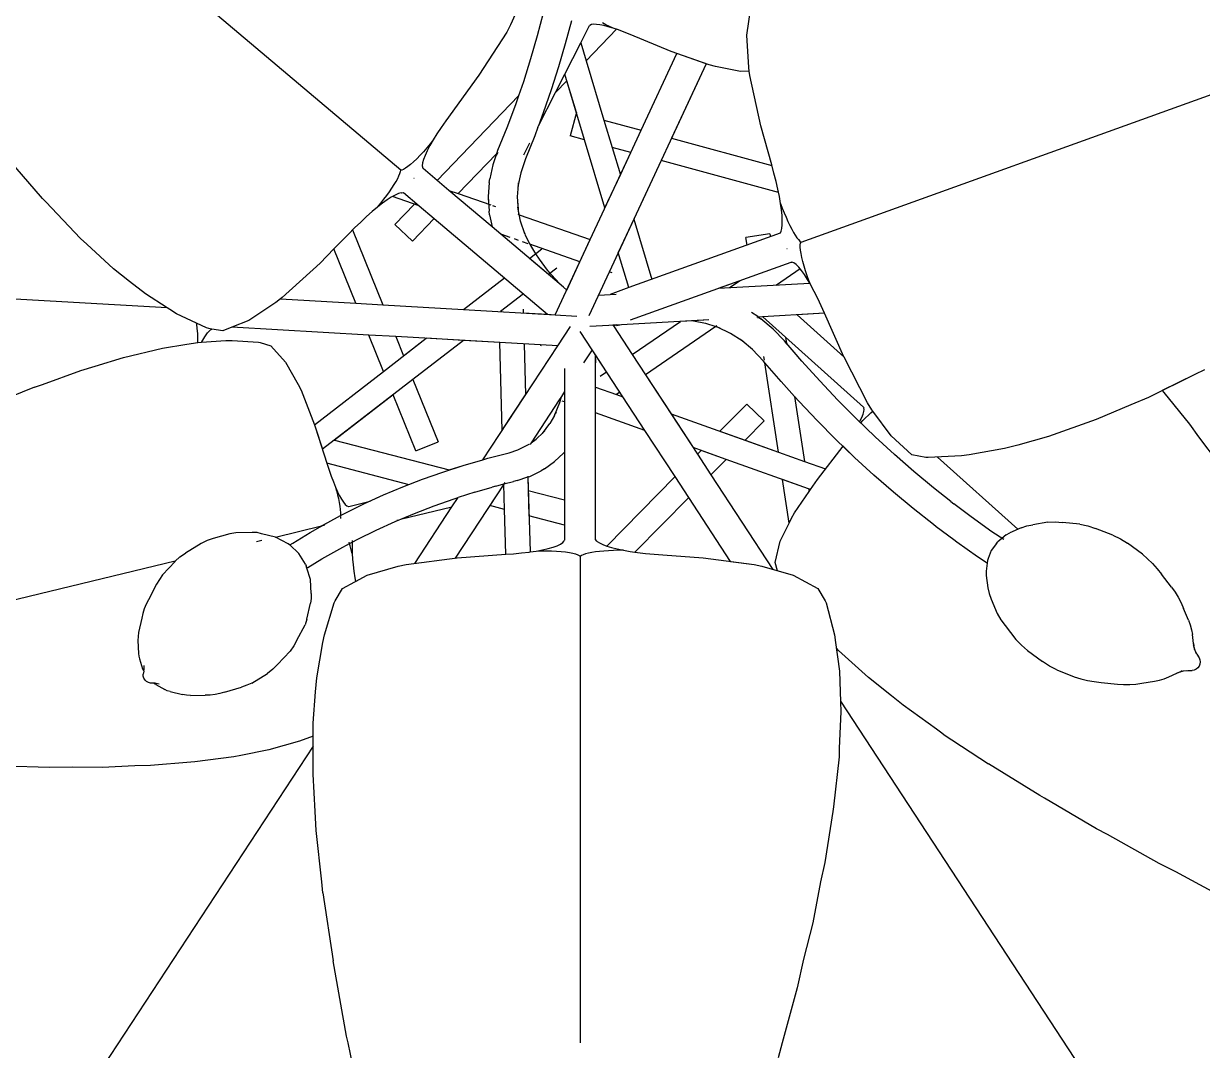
# Model space of a CAD drawing. Header units: metres. Extents: x 244.4 to 340.3, y -4.1 to 64.3.
# Drawn here: x 250.6926 to 250.9632, y 45.6821 to 45.9179 of the extents above; entities that cross this region are included whole.
import ezdxf

# ---------------------------------------------------------------- set-up
doc = ezdxf.new("R2010")
doc.units = ezdxf.units.M
doc.layers.add('Edges', color=7, linetype='Continuous')

msp = doc.modelspace()

# ---------------------------------------------------------------- linework, layer by layer
at = {"layer": 'Edges'}
for p, q in [((250.77916, 45.88426), (250.69385, 45.95635)), ((250.80739, 45.92439), (250.80434, 45.91759)), ((250.81189, 45.9203), (250.81051, 45.91503)), ((250.85856, 45.91519), (250.85949, 45.92152)), ((250.80434, 45.91759), (250.80348, 45.91594)), ((250.81832, 45.91849), (250.81693, 45.9132)), ((250.82049, 45.91348), (250.82248, 45.9174)), ((250.82248, 45.9174), (250.82256, 45.91747)), ((250.82293, 45.91765), (250.82256, 45.91747)), ((250.82343, 45.91771), (250.82293, 45.91765)), ((250.82408, 45.91769), (250.82343, 45.91771)), ((250.82486, 45.91759), (250.82408, 45.91769)), ((250.82576, 45.91741), (250.82486, 45.91759)), ((250.82626, 45.91761), (250.82545, 45.91804)), ((250.82678, 45.91715), (250.82576, 45.91741)), ((250.82709, 45.9172), (250.82626, 45.91761)), ((250.82791, 45.91682), (250.82678, 45.91715)), ((250.82791, 45.91682), (250.82709, 45.9172)), ((250.80348, 45.91594), (250.79712, 45.90602)), ((250.81051, 45.91503), (250.80898, 45.90976)), ((250.82865, 45.91657), (250.82172, 45.90936)), ((250.82913, 45.91641), (250.82791, 45.91682)), ((250.83044, 45.91593), (250.82913, 45.91641)), ((250.83182, 45.91539), (250.83044, 45.91593)), ((250.84121, 45.91145), (250.83182, 45.91539)), ((250.85905, 45.90776), (250.85856, 45.91519)), ((250.81693, 45.9132), (250.8154, 45.90792)), ((250.81681, 45.90626), (250.82049, 45.91348)), ((250.82049, 45.91348), (250.82172, 45.90936)), ((250.80898, 45.90976), (250.80731, 45.9045)), ((250.82172, 45.90936), (250.82581, 45.89574)), ((250.83436, 45.89342), (250.84253, 45.91098)), ((250.84997, 45.90837), (250.84121, 45.91145)), ((250.84927, 45.90861), (250.84253, 45.91098)), ((250.8154, 45.90792), (250.81372, 45.90264)), ((250.81466, 45.90203), (250.81681, 45.90626)), ((250.81727, 45.90474), (250.81681, 45.90626)), ((250.82134, 45.89118), (250.81681, 45.90626)), ((250.84927, 45.90861), (250.83892, 45.88641)), ((250.84927, 45.90861), (250.84131, 45.89154)), ((250.85138, 45.90801), (250.84997, 45.90837)), ((250.85715, 45.90691), (250.85138, 45.90801)), ((250.85915, 45.90695), (250.85715, 45.90691)), ((250.85915, 45.90695), (250.85905, 45.90776)), ((250.85928, 45.90592), (250.85915, 45.90695)), ((250.79712, 45.90602), (250.7895, 45.89556)), ((250.80731, 45.9045), (250.80619, 45.90128)), ((250.81727, 45.90474), (250.81466, 45.90203)), ((250.81947, 45.89743), (250.81727, 45.90474)), ((250.86179, 45.89439), (250.85928, 45.90592)), ((250.87104, 45.86771), (250.97613, 45.90554)), ((250.78752, 45.88186), (250.80619, 45.90128)), ((250.80619, 45.90128), (250.80548, 45.89924)), ((250.81078, 45.89439), (250.81466, 45.90203)), ((250.81372, 45.90264), (250.81189, 45.89737)), ((250.80548, 45.89924), (250.80351, 45.89398)), ((250.7895, 45.89556), (250.78843, 45.89402)), ((250.81189, 45.89737), (250.81078, 45.89439)), ((250.81947, 45.89743), (250.81802, 45.89209)), ((250.82581, 45.89574), (250.83436, 45.89342)), ((250.82581, 45.89574), (250.82769, 45.88946)), ((250.78843, 45.89402), (250.78746, 45.89254)), ((250.80351, 45.89398), (250.80139, 45.88872)), ((250.81062, 45.89409), (250.80992, 45.8921)), ((250.81062, 45.89409), (250.81078, 45.89439)), ((250.83197, 45.8883), (250.83436, 45.89342)), ((250.8643, 45.88547), (250.86179, 45.89439)), ((250.78588, 45.89024), (250.78513, 45.88934)), ((250.78586, 45.88985), (250.78524, 45.88866)), ((250.7866, 45.89115), (250.78586, 45.88985)), ((250.7866, 45.89115), (250.78588, 45.89024)), ((250.78746, 45.89254), (250.7866, 45.89115)), ((250.80739, 45.88773), (250.80878, 45.89047)), ((250.80992, 45.8921), (250.8078, 45.88684)), ((250.82134, 45.89118), (250.81802, 45.89209)), ((250.82604, 45.87556), (250.82134, 45.89118)), ((250.84131, 45.89154), (250.86435, 45.88529)), ((250.78359, 45.88763), (250.78283, 45.88686)), ((250.78436, 45.88846), (250.78359, 45.88763)), ((250.78513, 45.88934), (250.78436, 45.88846)), ((250.78475, 45.8876), (250.78439, 45.88667)), ((250.78524, 45.88866), (250.78475, 45.8876)), ((250.80113, 45.88797), (250.79235, 45.87884)), ((250.80113, 45.88797), (250.80027, 45.88547)), ((250.80141, 45.88825), (250.80108, 45.88761)), ((250.80139, 45.88872), (250.80113, 45.88797)), ((250.80141, 45.88825), (250.80113, 45.88797)), ((250.80145, 45.8883), (250.80141, 45.88825)), ((250.82265, 45.86829), (250.83197, 45.8883)), ((250.83197, 45.8883), (250.82769, 45.88946)), ((250.82769, 45.88946), (250.82958, 45.88317)), ((250.82958, 45.88317), (250.83197, 45.8883)), ((250.69697, 45.87775), (250.68922, 45.88669)), ((250.78026, 45.88466), (250.77979, 45.8844)), ((250.7808, 45.88505), (250.78026, 45.88466)), ((250.78142, 45.88555), (250.7808, 45.88505)), ((250.78211, 45.88616), (250.78142, 45.88555)), ((250.78283, 45.88686), (250.78211, 45.88616)), ((250.78418, 45.88588), (250.78411, 45.88524)), ((250.78411, 45.88524), (250.78422, 45.88472)), ((250.78439, 45.88667), (250.78418, 45.88588)), ((250.78429, 45.8846), (250.78422, 45.88472)), ((250.78752, 45.88186), (250.78429, 45.8846)), ((250.80027, 45.88547), (250.79958, 45.8822)), ((250.8078, 45.88684), (250.80669, 45.88364)), ((250.83892, 45.88641), (250.82232, 45.85081)), ((250.83892, 45.88641), (250.83264, 45.87295)), ((250.86587, 45.87909), (250.83892, 45.88641)), ((250.86483, 45.88352), (250.8643, 45.88547)), ((250.77809, 45.88164), (250.77846, 45.88232)), ((250.77846, 45.88232), (250.77876, 45.88292)), ((250.77876, 45.88292), (250.77898, 45.88345)), ((250.77898, 45.88345), (250.77911, 45.8839)), ((250.77911, 45.8839), (250.77916, 45.88426)), ((250.77943, 45.88426), (250.77916, 45.88426)), ((250.77979, 45.8844), (250.77943, 45.88426)), ((250.78218, 45.88238), (250.78221, 45.88238)), ((250.79021, 45.87959), (250.78752, 45.88186)), ((250.79947, 45.88136), (250.79958, 45.8822)), ((250.80669, 45.88364), (250.80602, 45.88045)), ((250.80669, 45.88364), (250.8061, 45.88083)), ((250.82604, 45.87556), (250.82958, 45.88317)), ((250.8653, 45.88164), (250.86483, 45.88352)), ((250.77594, 45.87842), (250.77656, 45.87928)), ((250.77656, 45.87928), (250.77713, 45.88011)), ((250.77713, 45.88011), (250.77764, 45.8809)), ((250.77764, 45.8809), (250.77809, 45.88164)), ((250.77927, 45.87904), (250.77863, 45.87885)), ((250.77927, 45.87904), (250.77936, 45.87905)), ((250.77936, 45.87905), (250.7798, 45.87907)), ((250.7798, 45.87907), (250.78338, 45.87605)), ((250.79021, 45.87959), (250.79235, 45.87884)), ((250.80013, 45.87119), (250.79021, 45.87959)), ((250.79947, 45.88136), (250.79923, 45.87809)), ((250.8061, 45.88083), (250.80591, 45.87808)), ((250.80614, 45.88129), (250.8061, 45.88083)), ((250.86571, 45.87985), (250.8653, 45.88164)), ((250.86606, 45.87816), (250.86571, 45.87985)), ((250.86587, 45.87909), (250.86571, 45.87985)), ((250.69767, 45.87692), (250.69697, 45.87775)), ((250.70565, 45.86857), (250.69767, 45.87692)), ((250.77497, 45.87664), (250.77383, 45.87574)), ((250.77383, 45.87574), (250.77456, 45.87663)), ((250.77456, 45.87663), (250.77527, 45.87753)), ((250.77603, 45.8774), (250.77497, 45.87664)), ((250.77527, 45.87753), (250.77594, 45.87842)), ((250.777, 45.87803), (250.77603, 45.8774)), ((250.77727, 45.87818), (250.777, 45.87803)), ((250.77787, 45.87852), (250.77727, 45.87818)), ((250.78338, 45.87605), (250.77727, 45.87818)), ((250.77781, 45.87177), (250.7823, 45.87643)), ((250.77863, 45.87885), (250.77787, 45.87852)), ((250.78338, 45.87605), (250.7823, 45.87643)), ((250.79235, 45.87884), (250.79986, 45.87623)), ((250.79923, 45.87809), (250.79934, 45.87641)), ((250.79923, 45.87809), (250.79945, 45.87481)), ((250.80591, 45.87808), (250.80609, 45.8753)), ((250.80591, 45.87808), (250.80612, 45.87488)), ((250.86633, 45.87659), (250.86606, 45.87816)), ((250.86654, 45.87515), (250.86633, 45.87659)), ((250.86633, 45.87659), (250.86674, 45.8755)), ((250.77261, 45.87472), (250.77132, 45.87357)), ((250.77383, 45.87574), (250.77261, 45.87472)), ((250.78338, 45.87605), (250.78685, 45.87312)), ((250.79956, 45.87397), (250.79945, 45.87481)), ((250.79956, 45.87397), (250.80013, 45.87119)), ((250.80023, 45.8761), (250.80094, 45.87585)), ((250.80665, 45.87253), (250.806, 45.87572)), ((250.806, 45.87409), (250.80636, 45.87397)), ((250.80636, 45.87397), (250.80609, 45.8753)), ((250.80636, 45.87397), (250.82265, 45.86829)), ((250.86667, 45.87384), (250.86654, 45.87515)), ((250.86673, 45.87269), (250.86667, 45.87384)), ((250.86674, 45.8755), (250.86716, 45.87444)), ((250.86716, 45.87444), (250.8676, 45.87342)), ((250.76858, 45.87097), (250.76715, 45.86953)), ((250.76997, 45.87232), (250.76858, 45.87097)), ((250.77132, 45.87357), (250.76997, 45.87232)), ((250.77781, 45.87177), (250.78183, 45.86791)), ((250.78685, 45.87312), (250.78183, 45.86791)), ((250.78685, 45.87312), (250.81287, 45.85113)), ((250.8165, 45.85733), (250.80013, 45.87119)), ((250.80764, 45.86963), (250.80665, 45.87253)), ((250.83264, 45.87295), (250.8291, 45.86535)), ((250.83264, 45.87295), (250.83679, 45.85914)), ((250.86663, 45.87087), (250.86672, 45.8717)), ((250.86672, 45.8717), (250.86673, 45.87269)), ((250.8676, 45.87342), (250.86803, 45.87245)), ((250.86803, 45.87245), (250.86847, 45.87154)), ((250.86847, 45.87154), (250.86889, 45.8707)), ((250.70714, 45.86721), (250.70565, 45.86857)), ((250.76715, 45.86953), (250.76384, 45.86614)), ((250.76811, 45.8705), (250.77506, 45.85331)), ((250.80424, 45.8688), (250.80238, 45.86944)), ((250.80622, 45.86811), (250.80524, 45.86845)), ((250.80741, 45.87011), (250.80764, 45.86963)), ((250.80764, 45.86963), (250.80774, 45.86934)), ((250.80774, 45.86934), (250.80876, 45.86722)), ((250.81461, 45.85103), (250.82265, 45.86829)), ((250.82028, 45.86321), (250.82265, 45.86829)), ((250.86623, 45.86975), (250.83153, 45.85725)), ((250.8639, 45.86961), (250.8584, 45.86877)), ((250.85866, 45.86702), (250.8584, 45.86877)), ((250.8639, 45.86961), (250.864, 45.86894)), ((250.86643, 45.87015), (250.86623, 45.86975)), ((250.86647, 45.87022), (250.86643, 45.87015)), ((250.86647, 45.87022), (250.86663, 45.87087)), ((250.86889, 45.8707), (250.86931, 45.86995)), ((250.86931, 45.86995), (250.86971, 45.86929)), ((250.86971, 45.86929), (250.87009, 45.86872)), ((250.87009, 45.86872), (250.87044, 45.86827)), ((250.87044, 45.86827), (250.87076, 45.86793)), ((250.71325, 45.86158), (250.70714, 45.86721)), ((250.76384, 45.86614), (250.76068, 45.8629)), ((250.76889, 45.85366), (250.76384, 45.86614)), ((250.80841, 45.86734), (250.80709, 45.8678)), ((250.80871, 45.86393), (250.81155, 45.86613)), ((250.80881, 45.86721), (250.80876, 45.86722)), ((250.82028, 45.86321), (250.80881, 45.86721)), ((250.80881, 45.86721), (250.80894, 45.86693)), ((250.80894, 45.86693), (250.81013, 45.86502)), ((250.8678, 45.86626), (250.86783, 45.86627)), ((250.87076, 45.86793), (250.87104, 45.86771)), ((250.87085, 45.86709), (250.87092, 45.86748)), ((250.87085, 45.86656), (250.87085, 45.86709)), ((250.87091, 45.86589), (250.87085, 45.86656)), ((250.87103, 45.8651), (250.87091, 45.86589)), ((250.87092, 45.86748), (250.87104, 45.86771)), ((250.76068, 45.8629), (250.75195, 45.85497)), ((250.81306, 45.86024), (250.80871, 45.86393)), ((250.81013, 45.86502), (250.8109, 45.86377)), ((250.8109, 45.86377), (250.81278, 45.86128)), ((250.81725, 45.8567), (250.82028, 45.86321)), ((250.83153, 45.85725), (250.8291, 45.86535)), ((250.83191, 45.84986), (250.86877, 45.86309)), ((250.86877, 45.86309), (250.86892, 45.8631)), ((250.86942, 45.86293), (250.86892, 45.8631)), ((250.86994, 45.86255), (250.86942, 45.86293)), ((250.87122, 45.86421), (250.87103, 45.8651)), ((250.87146, 45.86323), (250.87122, 45.86421)), ((250.87175, 45.86219), (250.87146, 45.86323)), ((250.72559, 45.85261), (250.58692, 45.8606)), ((250.7169, 45.8587), (250.71325, 45.86158)), ((250.81278, 45.86128), (250.81296, 45.86109)), ((250.81296, 45.86109), (250.8133, 45.86064)), ((250.81296, 45.86109), (250.81561, 45.85817)), ((250.81496, 45.86172), (250.81306, 45.86024)), ((250.82766, 45.86065), (250.82701, 45.86087)), ((250.87084, 45.86157), (250.86542, 45.85785)), ((250.87051, 45.86197), (250.86994, 45.86255)), ((250.87084, 45.86157), (250.87051, 45.86197)), ((250.87114, 45.8612), (250.87084, 45.86157)), ((250.87182, 45.86025), (250.87114, 45.8612)), ((250.87209, 45.8611), (250.87175, 45.86219)), ((250.87254, 45.85912), (250.87182, 45.86025)), ((250.87246, 45.86), (250.87209, 45.8611)), ((250.7206, 45.85582), (250.7169, 45.8587)), ((250.79359, 45.85224), (250.80297, 45.85949)), ((250.81561, 45.85817), (250.8165, 45.85733)), ((250.85208, 45.8571), (250.85703, 45.85888)), ((250.85208, 45.8571), (250.87302, 45.85828)), ((250.85465, 45.85725), (250.85703, 45.85888)), ((250.86542, 45.85785), (250.86568, 45.85787)), ((250.86566, 45.85802), (250.86568, 45.85787)), ((250.87286, 45.8589), (250.87246, 45.86)), ((250.87302, 45.85828), (250.87254, 45.85912)), ((250.87329, 45.85782), (250.87286, 45.8589)), ((250.87329, 45.85782), (250.87302, 45.85828)), ((250.87407, 45.85638), (250.87329, 45.85782)), ((250.72559, 45.85261), (250.7206, 45.85582)), ((250.75195, 45.85497), (250.75155, 45.85466)), ((250.80733, 45.85581), (250.80207, 45.85175)), ((250.81725, 45.8567), (250.8165, 45.85733)), ((250.82453, 45.85555), (250.82857, 45.85578)), ((250.83153, 45.85725), (250.82722, 45.8557)), ((250.87486, 45.8548), (250.87407, 45.85638)), ((250.87566, 45.85311), (250.87486, 45.8548)), ((250.7262, 45.85222), (250.72559, 45.85261)), ((250.72773, 45.85128), (250.7262, 45.85222)), ((250.75048, 45.85385), (250.74428, 45.84971)), ((250.75155, 45.85466), (250.75048, 45.85385)), ((250.75155, 45.85466), (250.76889, 45.85366)), ((250.76889, 45.85366), (250.77506, 45.85331)), ((250.77506, 45.85331), (250.79359, 45.85224)), ((250.79359, 45.85224), (250.81461, 45.85103)), ((250.80726, 45.85235), (250.80729, 45.85145)), ((250.87644, 45.85136), (250.87566, 45.85311)), ((250.73229, 45.8491), (250.72773, 45.85128)), ((250.74428, 45.84971), (250.74043, 45.84818)), ((250.80729, 45.85145), (250.81287, 45.85113)), ((250.81287, 45.85113), (250.81461, 45.85103)), ((250.81461, 45.85103), (250.81956, 45.85074)), ((250.84987, 45.84987), (250.8298, 45.84875)), ((250.83226, 45.84191), (250.84336, 45.84951)), ((250.84632, 45.84967), (250.84336, 45.84951)), ((250.84987, 45.84987), (250.84632, 45.84967)), ((250.84632, 45.84967), (250.84909, 45.84909)), ((250.86115, 45.8506), (250.85966, 45.85157)), ((250.87644, 45.85136), (250.86087, 45.85049)), ((250.86115, 45.8506), (250.86128, 45.85051)), ((250.8612, 45.85021), (250.86116, 45.8505)), ((250.86128, 45.85051), (250.86183, 45.8501)), ((250.86464, 45.84775), (250.86183, 45.8501)), ((250.86229, 45.85057), (250.8675, 45.84588)), ((250.87644, 45.85136), (250.87015, 45.85101)), ((250.88086, 45.8414), (250.87015, 45.85101)), ((250.88086, 45.8414), (250.87644, 45.85136)), ((250.73234, 45.84886), (250.73229, 45.8491)), ((250.73456, 45.84802), (250.73229, 45.8491)), ((250.73247, 45.84785), (250.73234, 45.84886)), ((250.73256, 45.84676), (250.73247, 45.84785)), ((250.73258, 45.84563), (250.73256, 45.84676)), ((250.73417, 45.84595), (250.73484, 45.84685)), ((250.7351, 45.84788), (250.73456, 45.84802)), ((250.73484, 45.84685), (250.73552, 45.84755)), ((250.73581, 45.84776), (250.7351, 45.84788)), ((250.73552, 45.84755), (250.73581, 45.84776)), ((250.73834, 45.84734), (250.73581, 45.84776)), ((250.74043, 45.84818), (250.73834, 45.84734)), ((250.77184, 45.84638), (250.74043, 45.84818)), ((250.81519, 45.8439), (250.81812, 45.84835)), ((250.82308, 45.843), (250.82032, 45.8472)), ((250.8298, 45.84875), (250.82253, 45.84834)), ((250.82863, 45.84869), (250.82785, 45.84864)), ((250.82785, 45.84864), (250.82797, 45.84845)), ((250.82797, 45.84845), (250.82863, 45.84869)), ((250.82797, 45.84845), (250.83226, 45.84191)), ((250.8298, 45.84875), (250.82865, 45.84845)), ((250.85146, 45.8483), (250.83531, 45.83724)), ((250.84909, 45.84909), (250.85146, 45.8483)), ((250.85168, 45.84845), (250.85146, 45.8483)), ((250.85146, 45.8483), (250.85169, 45.84826)), ((250.85487, 45.84673), (250.85169, 45.84826)), ((250.85487, 45.84673), (250.85199, 45.84812)), ((250.85248, 45.84795), (250.85199, 45.84812)), ((250.85753, 45.84502), (250.85487, 45.84673)), ((250.86722, 45.84503), (250.86464, 45.84775)), ((250.72446, 45.84334), (250.73009, 45.84426)), ((250.73009, 45.84426), (250.73256, 45.84464)), ((250.73256, 45.84464), (250.73258, 45.84563)), ((250.73256, 45.84464), (250.7326, 45.84465)), ((250.7326, 45.84465), (250.73346, 45.8447)), ((250.73346, 45.8447), (250.73903, 45.84509)), ((250.73346, 45.8447), (250.73353, 45.84485)), ((250.73353, 45.84485), (250.73417, 45.84595)), ((250.73903, 45.84509), (250.74047, 45.8451)), ((250.74047, 45.8451), (250.74648, 45.84477)), ((250.74648, 45.84477), (250.74691, 45.84467)), ((250.74691, 45.84467), (250.74938, 45.84391)), ((250.74938, 45.84391), (250.75273, 45.84015)), ((250.77521, 45.83804), (250.77184, 45.84638)), ((250.778, 45.84603), (250.77184, 45.84638)), ((250.77521, 45.83804), (250.78503, 45.84563)), ((250.778, 45.84603), (250.77979, 45.84158)), ((250.8019, 45.84466), (250.778, 45.84603)), ((250.77979, 45.84158), (250.78503, 45.84563)), ((250.79353, 45.84514), (250.78197, 45.8362)), ((250.79353, 45.84514), (250.78503, 45.84563)), ((250.8019, 45.84466), (250.79353, 45.84514)), ((250.79802, 45.81775), (250.81519, 45.8439)), ((250.80246, 45.82452), (250.8019, 45.84466)), ((250.81519, 45.8439), (250.8019, 45.84466)), ((250.80749, 45.84434), (250.80782, 45.83267)), ((250.81129, 45.84391), (250.81139, 45.84412)), ((250.85753, 45.84502), (250.85716, 45.84533)), ((250.85991, 45.84303), (250.85753, 45.84502)), ((250.85784, 45.84482), (250.85753, 45.84502)), ((250.87124, 45.84036), (250.86722, 45.84503)), ((250.86772, 45.84444), (250.86722, 45.84503)), ((250.8675, 45.84588), (250.86772, 45.84444)), ((250.8675, 45.84588), (250.88539, 45.8298)), ((250.86772, 45.84444), (250.86777, 45.84411)), ((250.70902, 45.83921), (250.71552, 45.84121)), ((250.71552, 45.84121), (250.72446, 45.84334)), ((250.82308, 45.843), (250.82109, 45.83997)), ((250.82386, 45.8418), (250.82308, 45.843)), ((250.83015, 45.83219), (250.82308, 45.843)), ((250.82386, 45.83443), (250.82386, 45.8418)), ((250.82641, 45.8379), (250.82386, 45.8418)), ((250.83226, 45.84191), (250.83531, 45.83724)), ((250.86244, 45.84035), (250.85991, 45.84303)), ((250.86266, 45.84058), (250.86253, 45.84146)), ((250.88091, 45.84128), (250.88086, 45.8414)), ((250.88632, 45.8308), (250.88091, 45.84128)), ((250.70574, 45.83823), (250.70902, 45.83921)), ((250.75273, 45.84015), (250.75563, 45.83505)), ((250.81678, 45.83866), (250.81676, 45.81952)), ((250.81678, 45.83866), (250.81677, 45.8334)), ((250.82386, 45.83944), (250.82394, 45.84044)), ((250.82394, 45.84044), (250.82394, 45.84092)), ((250.86275, 45.83999), (250.86244, 45.84035)), ((250.86275, 45.83999), (250.86274, 45.84008)), ((250.86585, 45.81949), (250.86275, 45.83999)), ((250.86646, 45.83569), (250.86275, 45.83999)), ((250.87534, 45.83583), (250.87124, 45.84036)), ((250.69693, 45.83505), (250.70574, 45.83823)), ((250.75935, 45.82578), (250.77521, 45.83804)), ((250.78197, 45.8362), (250.7612, 45.82014)), ((250.78197, 45.8362), (250.78777, 45.82185)), ((250.82497, 45.83691), (250.82641, 45.8379)), ((250.83531, 45.83724), (250.8412, 45.82826)), ((250.83531, 45.83724), (250.84724, 45.81903)), ((250.87951, 45.83142), (250.87534, 45.83583)), ((250.96143, 45.83729), (250.95075, 45.83207)), ((250.96143, 45.83729), (250.95391, 45.83362)), ((250.96367, 45.83835), (250.96143, 45.83729)), ((250.69509, 45.83441), (250.68353, 45.82973)), ((250.69509, 45.83441), (250.69693, 45.83505)), ((250.75563, 45.83505), (250.75628, 45.83374)), ((250.75628, 45.83374), (250.75935, 45.82578)), ((250.81677, 45.8334), (250.81604, 45.83228)), ((250.81677, 45.8334), (250.81677, 45.83103)), ((250.82386, 45.83443), (250.8287, 45.83271)), ((250.82386, 45.82851), (250.82386, 45.83443)), ((250.82946, 45.83324), (250.8287, 45.83271)), ((250.86957, 45.83225), (250.86646, 45.83569)), ((250.95391, 45.83362), (250.95428, 45.83315)), ((250.95428, 45.83315), (250.96017, 45.82593)), ((250.77739, 45.83266), (250.76394, 45.82226)), ((250.7826, 45.81976), (250.77739, 45.83266)), ((250.80246, 45.82452), (250.80782, 45.83267)), ((250.81552, 45.83148), (250.80906, 45.82164)), ((250.81449, 45.82792), (250.81566, 45.83086)), ((250.81604, 45.83228), (250.81552, 45.83148)), ((250.8158, 45.83138), (250.81552, 45.83148)), ((250.81566, 45.83086), (250.81604, 45.83228)), ((250.81594, 45.83133), (250.8158, 45.83138)), ((250.81677, 45.83103), (250.81622, 45.83123)), ((250.8287, 45.83271), (250.83015, 45.83219)), ((250.8352, 45.82447), (250.83015, 45.83219)), ((250.85241, 45.82427), (250.8586, 45.83054)), ((250.86256, 45.82664), (250.8586, 45.83054)), ((250.86955, 45.83237), (250.86957, 45.83225)), ((250.86957, 45.83225), (250.87182, 45.81737)), ((250.87057, 45.83115), (250.86957, 45.83225)), ((250.87475, 45.82673), (250.87057, 45.83115)), ((250.88375, 45.82714), (250.87951, 45.83142)), ((250.88732, 45.82924), (250.88632, 45.8308)), ((250.94674, 45.83038), (250.93881, 45.82697)), ((250.95075, 45.83207), (250.94674, 45.83038)), ((250.81449, 45.82792), (250.81342, 45.82605)), ((250.81456, 45.8281), (250.81488, 45.82866)), ((250.8352, 45.82447), (250.82386, 45.82851)), ((250.82386, 45.7994), (250.82386, 45.82851)), ((250.8412, 45.82826), (250.86585, 45.81949)), ((250.8412, 45.82826), (250.84626, 45.82053)), ((250.88496, 45.82745), (250.88526, 45.82817)), ((250.88526, 45.82817), (250.88545, 45.82879)), ((250.88539, 45.8298), (250.88544, 45.8297)), ((250.88552, 45.82929), (250.88544, 45.8297)), ((250.88545, 45.82879), (250.88552, 45.82929)), ((250.88587, 45.8274), (250.88649, 45.82799)), ((250.88649, 45.82799), (250.88708, 45.82852)), ((250.88708, 45.82852), (250.88755, 45.82892)), ((250.88755, 45.82892), (250.88732, 45.82924)), ((250.89169, 45.8232), (250.88755, 45.82892)), ((250.75935, 45.82578), (250.75962, 45.82508)), ((250.75962, 45.82508), (250.7612, 45.82014)), ((250.75962, 45.82508), (250.76223, 45.81693)), ((250.81168, 45.82377), (250.81342, 45.82605)), ((250.86256, 45.82664), (250.8582, 45.82221)), ((250.879, 45.82243), (250.87475, 45.82673)), ((250.88807, 45.82299), (250.88375, 45.82714)), ((250.88446, 45.82646), (250.88455, 45.82662)), ((250.88455, 45.82662), (250.88496, 45.82745)), ((250.88473, 45.8262), (250.88525, 45.82676)), ((250.88525, 45.82676), (250.88587, 45.8274)), ((250.93881, 45.82697), (250.92781, 45.82305)), ((250.96017, 45.82593), (250.96228, 45.82301)), ((250.76394, 45.82226), (250.7903, 45.8154)), ((250.80906, 45.82164), (250.81023, 45.82246)), ((250.81023, 45.82246), (250.81188, 45.82403)), ((250.81188, 45.82403), (250.81226, 45.8244)), ((250.84214, 45.81386), (250.8352, 45.82447)), ((250.85241, 45.82427), (250.8582, 45.82221)), ((250.8582, 45.82221), (250.86585, 45.81949)), ((250.88334, 45.81827), (250.879, 45.82243)), ((250.89246, 45.81896), (250.88807, 45.82299)), ((250.89643, 45.81891), (250.89169, 45.8232)), ((250.92781, 45.82305), (250.92083, 45.82111)), ((250.96228, 45.82301), (250.96681, 45.81702)), ((250.7826, 45.81976), (250.78777, 45.82185)), ((250.80402, 45.81936), (250.80607, 45.82004)), ((250.80607, 45.82004), (250.80865, 45.8213)), ((250.80888, 45.82137), (250.80877, 45.8212)), ((250.80906, 45.82164), (250.80892, 45.82143)), ((250.81676, 45.81952), (250.81655, 45.81929)), ((250.81676, 45.81952), (250.81674, 45.79926)), ((250.81676, 45.81952), (250.81675, 45.80851)), ((250.85388, 45.81782), (250.84626, 45.82053)), ((250.84724, 45.81903), (250.84808, 45.81988)), ((250.85388, 45.81782), (250.84808, 45.81988)), ((250.8748, 45.81324), (250.88068, 45.82083)), ((250.88068, 45.82083), (250.88075, 45.82092)), ((250.88334, 45.81827), (250.88068, 45.82083)), ((250.91772, 45.82029), (250.90965, 45.81884)), ((250.92083, 45.82111), (250.91772, 45.82029)), ((250.78111, 45.81202), (250.76223, 45.81693)), ((250.76223, 45.81693), (250.76272, 45.81538)), ((250.79352, 45.81643), (250.79802, 45.81775)), ((250.79802, 45.81775), (250.79913, 45.81807)), ((250.79913, 45.81807), (250.80402, 45.81936)), ((250.81212, 45.81567), (250.81448, 45.81731)), ((250.81448, 45.81731), (250.81655, 45.81929)), ((250.84724, 45.81903), (250.85037, 45.81426)), ((250.85388, 45.81782), (250.85037, 45.81426)), ((250.87278, 45.81109), (250.85388, 45.81782)), ((250.86585, 45.81949), (250.87182, 45.81737)), ((250.87182, 45.81737), (250.87666, 45.81565)), ((250.88774, 45.81423), (250.88334, 45.81827)), ((250.89693, 45.81506), (250.89246, 45.81896)), ((250.89965, 45.81829), (250.89643, 45.81891)), ((250.9002, 45.81823), (250.89965, 45.81829)), ((250.90784, 45.81864), (250.9002, 45.81823)), ((250.90237, 45.81834), (250.92081, 45.8018)), ((250.90965, 45.81884), (250.90784, 45.81864)), ((250.76272, 45.81538), (250.76321, 45.81398)), ((250.78417, 45.81328), (250.7888, 45.81491)), ((250.7888, 45.81491), (250.79352, 45.81643)), ((250.7903, 45.8154), (250.79352, 45.81643)), ((250.80876, 45.81393), (250.8114, 45.81522)), ((250.81212, 45.81567), (250.8114, 45.81522)), ((250.85037, 45.81426), (250.86459, 45.79255)), ((250.89222, 45.81032), (250.88774, 45.81423)), ((250.90147, 45.81128), (250.89693, 45.81506)), ((250.76321, 45.81398), (250.7637, 45.81268)), ((250.7637, 45.81268), (250.76418, 45.81148)), ((250.76418, 45.81148), (250.76466, 45.81041)), ((250.76418, 45.81148), (250.76442, 45.81061)), ((250.7752, 45.80966), (250.77964, 45.81153)), ((250.77964, 45.81153), (250.78417, 45.81328)), ((250.80281, 45.81212), (250.79169, 45.79517)), ((250.79617, 45.81031), (250.80015, 45.81147)), ((250.80281, 45.81212), (250.79959, 45.80721)), ((250.80096, 45.81171), (250.80015, 45.81147)), ((250.80096, 45.81171), (250.80285, 45.81218)), ((250.80285, 45.81218), (250.80281, 45.81212)), ((250.80297, 45.80633), (250.80281, 45.81212)), ((250.80285, 45.81218), (250.80505, 45.81276)), ((250.80308, 45.81252), (250.80285, 45.81218)), ((250.80586, 45.813), (250.80505, 45.81276)), ((250.80586, 45.813), (250.80835, 45.8138)), ((250.80834, 45.81401), (250.80835, 45.8138)), ((250.80835, 45.8138), (250.80876, 45.81393)), ((250.80835, 45.8138), (250.80884, 45.79658)), ((250.80835, 45.8138), (250.80844, 45.81067)), ((250.82644, 45.79794), (250.84214, 45.81386)), ((250.84527, 45.80908), (250.84214, 45.81386)), ((250.86831, 45.80321), (250.8668, 45.81322)), ((250.87278, 45.81109), (250.8668, 45.81322)), ((250.87322, 45.81093), (250.8748, 45.81324)), ((250.76442, 45.81061), (250.76465, 45.80971)), ((250.76465, 45.80971), (250.76485, 45.80882)), ((250.76466, 45.81041), (250.76513, 45.80946)), ((250.76485, 45.80882), (250.76502, 45.80794)), ((250.76513, 45.80946), (250.76557, 45.80866)), ((250.77085, 45.80768), (250.7752, 45.80966)), ((250.77157, 45.80801), (250.7752, 45.80966)), ((250.78685, 45.80717), (250.79146, 45.8088)), ((250.79091, 45.80693), (250.79231, 45.80907)), ((250.79146, 45.8088), (250.79231, 45.80907)), ((250.79617, 45.81031), (250.79231, 45.80907)), ((250.80844, 45.81067), (250.81675, 45.80851)), ((250.80844, 45.81067), (250.8086, 45.80487)), ((250.84527, 45.80908), (250.83292, 45.79655)), ((250.85488, 45.79439), (250.84527, 45.80908)), ((250.86955, 45.80558), (250.87288, 45.81043)), ((250.87278, 45.81109), (250.87288, 45.81043)), ((250.87322, 45.81093), (250.87278, 45.81109)), ((250.87288, 45.81043), (250.87322, 45.81093)), ((250.89678, 45.80653), (250.89222, 45.81032)), ((250.90541, 45.80814), (250.90147, 45.81128)), ((250.76502, 45.80794), (250.76516, 45.8071)), ((250.76516, 45.8071), (250.76526, 45.80631)), ((250.76526, 45.80631), (250.76533, 45.80559)), ((250.76557, 45.80866), (250.766, 45.808)), ((250.766, 45.808), (250.76641, 45.8075)), ((250.76641, 45.8075), (250.76678, 45.80715)), ((250.76659, 45.80558), (250.77085, 45.80768)), ((250.76678, 45.80715), (250.76716, 45.80698)), ((250.76727, 45.80697), (250.76716, 45.80698)), ((250.77218, 45.80816), (250.76727, 45.80697)), ((250.77914, 45.80408), (250.79091, 45.80693)), ((250.78233, 45.80542), (250.78685, 45.80717)), ((250.78238, 45.79394), (250.79091, 45.80693)), ((250.80297, 45.80633), (250.79959, 45.80721)), ((250.80326, 45.79603), (250.80297, 45.80633)), ((250.81675, 45.80851), (250.81675, 45.80275)), ((250.90141, 45.80288), (250.89678, 45.80653)), ((250.90541, 45.80814), (250.90609, 45.80764)), ((250.9101, 45.80462), (250.90609, 45.80764)), ((250.75834, 45.80105), (250.76242, 45.80337)), ((250.761, 45.80257), (250.76242, 45.80337)), ((250.76242, 45.80337), (250.76536, 45.80497)), ((250.76533, 45.80559), (250.76536, 45.80497)), ((250.76535, 45.80444), (250.76534, 45.80429)), ((250.76536, 45.80474), (250.76535, 45.80444)), ((250.76536, 45.80497), (250.76659, 45.80558)), ((250.76536, 45.80497), (250.76536, 45.80493)), ((250.77356, 45.80158), (250.7779, 45.80356)), ((250.7779, 45.80356), (250.78233, 45.80542)), ((250.77838, 45.80389), (250.77848, 45.80392)), ((250.81675, 45.80275), (250.8086, 45.80487)), ((250.86831, 45.80321), (250.86884, 45.80431)), ((250.86884, 45.80431), (250.86955, 45.80558)), ((250.91486, 45.80123), (250.9101, 45.80462)), ((250.92771, 45.80341), (250.9242, 45.80284)), ((250.92771, 45.80341), (250.92938, 45.80348)), ((250.92938, 45.80348), (250.93105, 45.80334)), ((250.93502, 45.80292), (250.93105, 45.80334)), ((250.73996, 45.80077), (250.73613, 45.79964)), ((250.74128, 45.80096), (250.73996, 45.80077)), ((250.74509, 45.80105), (250.74128, 45.80096)), ((250.74618, 45.80102), (250.74509, 45.80105)), ((250.74724, 45.80077), (250.74618, 45.80102)), ((250.75041, 45.8), (250.74724, 45.80077)), ((250.75041, 45.8), (250.761, 45.80257)), ((250.75436, 45.79861), (250.75834, 45.80105)), ((250.761, 45.80257), (250.76169, 45.80273)), ((250.76931, 45.79949), (250.77356, 45.80158)), ((250.86628, 45.79902), (250.86831, 45.80321)), ((250.90208, 45.80237), (250.90141, 45.80288)), ((250.90611, 45.79935), (250.90208, 45.80237)), ((250.91757, 45.7994), (250.91486, 45.80123)), ((250.91813, 45.80047), (250.91894, 45.80096)), ((250.92158, 45.80215), (250.91894, 45.80096)), ((250.92158, 45.80215), (250.92081, 45.8018)), ((250.92089, 45.80172), (250.92081, 45.8018)), ((250.92158, 45.80215), (250.92286, 45.8026)), ((250.92286, 45.8026), (250.9242, 45.80284)), ((250.93502, 45.80292), (250.93685, 45.80254)), ((250.93685, 45.80254), (250.93863, 45.80195)), ((250.94256, 45.80041), (250.93863, 45.80195)), ((250.73337, 45.79854), (250.72978, 45.79632)), ((250.7347, 45.79919), (250.73337, 45.79854)), ((250.73613, 45.79964), (250.7347, 45.79919)), ((250.74608, 45.79896), (250.74731, 45.79925)), ((250.75329, 45.79843), (250.75041, 45.8)), ((250.75364, 45.79823), (250.75329, 45.79843)), ((250.75369, 45.79819), (250.75364, 45.79823)), ((250.75369, 45.79819), (250.75436, 45.79861)), ((250.75576, 45.79624), (250.75369, 45.79819)), ((250.76516, 45.79729), (250.7674, 45.79848)), ((250.7674, 45.79848), (250.76731, 45.79879)), ((250.7674, 45.79848), (250.76802, 45.79881)), ((250.76756, 45.79795), (250.7674, 45.79848)), ((250.7678, 45.79709), (250.76756, 45.79795)), ((250.768, 45.79838), (250.76799, 45.79735)), ((250.76805, 45.7992), (250.768, 45.79838)), ((250.76802, 45.79881), (250.76931, 45.79949)), ((250.76805, 45.7992), (250.76802, 45.79881)), ((250.81416, 45.79767), (250.8151, 45.798)), ((250.8151, 45.798), (250.81584, 45.79835)), ((250.81584, 45.79835), (250.81637, 45.79871)), ((250.81637, 45.79871), (250.8167, 45.79912)), ((250.81674, 45.79926), (250.8167, 45.79912)), ((250.82417, 45.79907), (250.82386, 45.7994)), ((250.82423, 45.79901), (250.82417, 45.79907)), ((250.82423, 45.79901), (250.82479, 45.79864)), ((250.82479, 45.79864), (250.82554, 45.79828)), ((250.82554, 45.79828), (250.82644, 45.79794)), ((250.82644, 45.79794), (250.82647, 45.79793)), ((250.82647, 45.79793), (250.82757, 45.79759)), ((250.86508, 45.79413), (250.86628, 45.79902)), ((250.90679, 45.79884), (250.90611, 45.79935)), ((250.91156, 45.79544), (250.90679, 45.79884)), ((250.91588, 45.79855), (250.91469, 45.79694)), ((250.91588, 45.79855), (250.9162, 45.79892)), ((250.91715, 45.79969), (250.9162, 45.79892)), ((250.91813, 45.80047), (250.91715, 45.79969)), ((250.94256, 45.80041), (250.94432, 45.79959)), ((250.94432, 45.79959), (250.94598, 45.79858)), ((250.94938, 45.79604), (250.94598, 45.79858)), ((250.72738, 45.79443), (250.7285, 45.79545)), ((250.7285, 45.79545), (250.72978, 45.79632)), ((250.75732, 45.79377), (250.75576, 45.79624)), ((250.76109, 45.79497), (250.76516, 45.79729)), ((250.76803, 45.7962), (250.7678, 45.79709)), ((250.76799, 45.79735), (250.76803, 45.7962)), ((250.76803, 45.7962), (250.76811, 45.79495)), ((250.78042, 45.79368), (250.79211, 45.79523)), ((250.79169, 45.79517), (250.79211, 45.79523)), ((250.79211, 45.79523), (250.80326, 45.79603)), ((250.80326, 45.79603), (250.80501, 45.79616)), ((250.80501, 45.79616), (250.80688, 45.79634)), ((250.80688, 45.79634), (250.80863, 45.79655)), ((250.80863, 45.79655), (250.80884, 45.79658)), ((250.80884, 45.79658), (250.81025, 45.79679)), ((250.81025, 45.79679), (250.81172, 45.79706)), ((250.81025, 45.79679), (250.81141, 45.79683)), ((250.81141, 45.79683), (250.81258, 45.79684)), ((250.81172, 45.79706), (250.81303, 45.79735)), ((250.81258, 45.79684), (250.81375, 45.79682)), ((250.81303, 45.79735), (250.81416, 45.79767)), ((250.81375, 45.79682), (250.81488, 45.79676)), ((250.81488, 45.79676), (250.81596, 45.79669)), ((250.81596, 45.79669), (250.81696, 45.79658)), ((250.81696, 45.79658), (250.81787, 45.79645)), ((250.81787, 45.79645), (250.81865, 45.7963)), ((250.81865, 45.7963), (250.8193, 45.79613)), ((250.8193, 45.79613), (250.8198, 45.79595)), ((250.8198, 45.79595), (250.82014, 45.79576)), ((250.82014, 45.79576), (250.82031, 45.79556)), ((250.82062, 45.79575), (250.82031, 45.79556)), ((250.82031, 45.79556), (250.82031, 45.68386)), ((250.82105, 45.79594), (250.82062, 45.79575)), ((250.82159, 45.79611), (250.82105, 45.79594)), ((250.82225, 45.79628), (250.82159, 45.79611)), ((250.82301, 45.79643), (250.82225, 45.79628)), ((250.82386, 45.79657), (250.82301, 45.79643)), ((250.82479, 45.79668), (250.82386, 45.79657)), ((250.8258, 45.79679), (250.82479, 45.79668)), ((250.82686, 45.79687), (250.8258, 45.79679)), ((250.82797, 45.79693), (250.82686, 45.79687)), ((250.82757, 45.79759), (250.82884, 45.79728)), ((250.82911, 45.79697), (250.82797, 45.79693)), ((250.82884, 45.79728), (250.83027, 45.79698)), ((250.83027, 45.79698), (250.82911, 45.79697)), ((250.83027, 45.79698), (250.83184, 45.79671)), ((250.83184, 45.79671), (250.83354, 45.79646)), ((250.83292, 45.79655), (250.83354, 45.79646)), ((250.83354, 45.79646), (250.83537, 45.79624)), ((250.83537, 45.79624), (250.83729, 45.79605)), ((250.83729, 45.79605), (250.83932, 45.79589)), ((250.83932, 45.79589), (250.84856, 45.79523)), ((250.84856, 45.79523), (250.86025, 45.79368)), ((250.91372, 45.79398), (250.91156, 45.79544)), ((250.91469, 45.79694), (250.91395, 45.79508)), ((250.94938, 45.79604), (250.95057, 45.795)), ((250.72738, 45.79443), (250.67962, 45.78288)), ((250.72736, 45.79441), (250.72448, 45.7913)), ((250.72736, 45.79441), (250.72738, 45.79443)), ((250.75732, 45.79377), (250.75744, 45.79339)), ((250.75762, 45.79284), (250.75744, 45.79339)), ((250.75784, 45.79298), (250.75762, 45.79284)), ((250.75843, 45.79026), (250.75762, 45.79284)), ((250.75784, 45.79298), (250.76109, 45.79497)), ((250.76811, 45.79495), (250.76824, 45.7936)), ((250.76824, 45.7936), (250.76841, 45.79216)), ((250.77144, 45.79121), (250.77861, 45.79328)), ((250.77861, 45.79328), (250.78042, 45.79368)), ((250.85488, 45.79439), (250.86025, 45.79368)), ((250.86025, 45.79368), (250.86206, 45.79328)), ((250.86206, 45.79328), (250.86922, 45.79121)), ((250.86567, 45.79224), (250.86508, 45.79413)), ((250.9138, 45.79461), (250.9135, 45.79215)), ((250.9138, 45.79461), (250.91372, 45.79398)), ((250.91385, 45.79389), (250.91372, 45.79398)), ((250.91395, 45.79508), (250.9138, 45.79461)), ((250.95057, 45.795), (250.9517, 45.7939)), ((250.9517, 45.7939), (250.95276, 45.79273)), ((250.95276, 45.79273), (250.95376, 45.79149)), ((250.72376, 45.79028), (250.72311, 45.7892)), ((250.72448, 45.7913), (250.72376, 45.79028)), ((250.75859, 45.78701), (250.75843, 45.79026)), ((250.7658, 45.7882), (250.77144, 45.79121)), ((250.76841, 45.79216), (250.76862, 45.79065)), ((250.76862, 45.79065), (250.76876, 45.78978)), ((250.76876, 45.78978), (250.77144, 45.79121)), ((250.86922, 45.79121), (250.87486, 45.7882)), ((250.9135, 45.79215), (250.91351, 45.7912)), ((250.91351, 45.7912), (250.9139, 45.78833)), ((250.95607, 45.78852), (250.95376, 45.79149)), ((250.72311, 45.7892), (250.72124, 45.7856)), ((250.76413, 45.78539), (250.7658, 45.7882)), ((250.87486, 45.7882), (250.87654, 45.78539)), ((250.9139, 45.78833), (250.91418, 45.78701)), ((250.95607, 45.78852), (250.95688, 45.78736)), ((250.95688, 45.78736), (250.95762, 45.78616)), ((250.72072, 45.78459), (250.7203, 45.78355)), ((250.72124, 45.7856), (250.72072, 45.78459)), ((250.75764, 45.78112), (250.75845, 45.78484)), ((250.75863, 45.78592), (250.75845, 45.78484)), ((250.75859, 45.78701), (250.75863, 45.78592)), ((250.76168, 45.77756), (250.76388, 45.78488)), ((250.76388, 45.78488), (250.76413, 45.78539)), ((250.87654, 45.78539), (250.87678, 45.78488)), ((250.87678, 45.78488), (250.8787, 45.77756)), ((250.91418, 45.78701), (250.91468, 45.78574)), ((250.91468, 45.78574), (250.91605, 45.78246)), ((250.95762, 45.78616), (250.95828, 45.78491)), ((250.95828, 45.78491), (250.95885, 45.78361)), ((250.71996, 45.78248), (250.71971, 45.78137)), ((250.7203, 45.78355), (250.71996, 45.78248)), ((250.91605, 45.78246), (250.91687, 45.78101)), ((250.95997, 45.78092), (250.95885, 45.78361)), ((250.71971, 45.78137), (250.71899, 45.77805)), ((250.75535, 45.77632), (250.7572, 45.77986)), ((250.75764, 45.78112), (250.7572, 45.77986)), ((250.91687, 45.78101), (250.91787, 45.77966)), ((250.91787, 45.77966), (250.92032, 45.77651)), ((250.95997, 45.78092), (250.96036, 45.77984)), ((250.96036, 45.77984), (250.96065, 45.77873)), ((250.71888, 45.77714), (250.71886, 45.77622)), ((250.71886, 45.77622), (250.71899, 45.77329)), ((250.71899, 45.77805), (250.71888, 45.77714)), ((250.75535, 45.77632), (250.75464, 45.775)), ((250.76126, 45.77579), (250.76168, 45.77756)), ((250.8787, 45.77756), (250.87898, 45.77579)), ((250.92032, 45.77651), (250.92161, 45.77515)), ((250.96065, 45.77873), (250.96086, 45.7776)), ((250.96113, 45.77559), (250.96086, 45.7776)), ((250.75088, 45.77072), (250.75375, 45.77382)), ((250.75464, 45.775), (250.75375, 45.77382)), ((250.75989, 45.76771), (250.76126, 45.77579)), ((250.87898, 45.77579), (250.87984, 45.76919)), ((250.87967, 45.77392), (250.87915, 45.77446)), ((250.88649, 45.76776), (250.87967, 45.77392)), ((250.92161, 45.77515), (250.92305, 45.77395)), ((250.92305, 45.77395), (250.92643, 45.77142)), ((250.96105, 45.77564), (250.96113, 45.77501)), ((250.96113, 45.77559), (250.96117, 45.77502)), ((250.96121, 45.77484), (250.96113, 45.77501)), ((250.96121, 45.77484), (250.96119, 45.77478)), ((250.96119, 45.77478), (250.96124, 45.77421)), ((250.96119, 45.77478), (250.96144, 45.77405)), ((250.96144, 45.77405), (250.96175, 45.77329)), ((250.96144, 45.77405), (250.96188, 45.77314)), ((250.71899, 45.77329), (250.71905, 45.77264)), ((250.71905, 45.77264), (250.7192, 45.77201)), ((250.7192, 45.77201), (250.71992, 45.76975)), ((250.92805, 45.77035), (250.92643, 45.77142)), ((250.96188, 45.77314), (250.9624, 45.77227)), ((250.9624, 45.77227), (250.96259, 45.77182)), ((250.96259, 45.77084), (250.96241, 45.77038)), ((250.96259, 45.77182), (250.96265, 45.77133)), ((250.96265, 45.77133), (250.96259, 45.77084)), ((250.71992, 45.76975), (250.72006, 45.76945)), ((250.72017, 45.76918), (250.72003, 45.76853)), ((250.72005, 45.76804), (250.72003, 45.76853)), ((250.72006, 45.76945), (250.72019, 45.76925)), ((250.72017, 45.76993), (250.72022, 45.76983)), ((250.72019, 45.76925), (250.72017, 45.76918)), ((250.72019, 45.76925), (250.72027, 45.76963)), ((250.72021, 45.77048), (250.72022, 45.76983)), ((250.72022, 45.76983), (250.72021, 45.7697)), ((250.72021, 45.7697), (250.72027, 45.76963)), ((250.74495, 45.76647), (250.74855, 45.76871)), ((250.74979, 45.76963), (250.74855, 45.76871)), ((250.75088, 45.77072), (250.74979, 45.76963)), ((250.87984, 45.76919), (250.88002, 45.7645)), ((250.92978, 45.76948), (250.92805, 45.77035)), ((250.92978, 45.76948), (250.93373, 45.76793)), ((250.95545, 45.76789), (250.9573, 45.76872)), ((250.95722, 45.76876), (250.95799, 45.76905)), ((250.9573, 45.76872), (250.95781, 45.76898)), ((250.95799, 45.76905), (250.95802, 45.76909)), ((250.95802, 45.76909), (250.95854, 45.76935)), ((250.95802, 45.76909), (250.95879, 45.76927)), ((250.95879, 45.76927), (250.95954, 45.76939)), ((250.95879, 45.76927), (250.95979, 45.76937)), ((250.95979, 45.76937), (250.96079, 45.76939)), ((250.96128, 45.76946), (250.96079, 45.76939)), ((250.96173, 45.76967), (250.96128, 45.76946)), ((250.96211, 45.76998), (250.96173, 45.76967)), ((250.96241, 45.77038), (250.96211, 45.76998)), ((250.7202, 45.76757), (250.72005, 45.76804)), ((250.72047, 45.76714), (250.7202, 45.76757)), ((250.72083, 45.7668), (250.72047, 45.76714)), ((250.72127, 45.76657), (250.72083, 45.7668)), ((250.72175, 45.76645), (250.72127, 45.76657)), ((250.7224, 45.76646), (250.72175, 45.76645)), ((250.7225, 45.76645), (250.7224, 45.76646)), ((250.72242, 45.76652), (250.7225, 45.76645)), ((250.7225, 45.76645), (250.72265, 45.76631)), ((250.72293, 45.7664), (250.7225, 45.76645)), ((250.72292, 45.76611), (250.72265, 45.76631)), ((250.72266, 45.76659), (250.72293, 45.7664)), ((250.72293, 45.7664), (250.72272, 45.76649)), ((250.72292, 45.76611), (250.725, 45.76497)), ((250.72305, 45.76639), (250.72293, 45.7664)), ((250.72369, 45.76625), (250.72305, 45.76639)), ((250.72315, 45.76632), (250.72305, 45.76639)), ((250.73873, 45.76437), (250.74262, 45.76552)), ((250.74381, 45.76596), (250.74262, 45.76552)), ((250.74495, 45.76647), (250.74381, 45.76596)), ((250.75961, 45.7645), (250.75989, 45.76771)), ((250.89182, 45.76353), (250.88649, 45.76776)), ((250.93373, 45.76793), (250.93524, 45.76746)), ((250.93524, 45.76746), (250.93677, 45.76709)), ((250.93677, 45.76709), (250.93833, 45.7668)), ((250.93833, 45.7668), (250.93991, 45.76661)), ((250.93991, 45.76661), (250.94365, 45.76621)), ((250.94365, 45.76621), (250.94506, 45.76612)), ((250.94506, 45.76612), (250.94648, 45.76613)), ((250.94648, 45.76613), (250.94788, 45.76623)), ((250.94788, 45.76623), (250.94928, 45.76643)), ((250.94928, 45.76643), (250.95216, 45.76689)), ((250.95216, 45.76689), (250.95329, 45.76713)), ((250.95329, 45.76713), (250.95438, 45.76747)), ((250.95438, 45.76747), (250.95545, 45.76789)), ((250.72559, 45.76471), (250.725, 45.76497)), ((250.72622, 45.76452), (250.72559, 45.76471)), ((250.72622, 45.76452), (250.72907, 45.76383)), ((250.72998, 45.76367), (250.72907, 45.76383)), ((250.73089, 45.76361), (250.72998, 45.76367)), ((250.73089, 45.76361), (250.73429, 45.76369)), ((250.73542, 45.76372), (250.73429, 45.76369)), ((250.73654, 45.76385), (250.73542, 45.76372)), ((250.73764, 45.76407), (250.73654, 45.76385)), ((250.73873, 45.76437), (250.73764, 45.76407)), ((250.75907, 45.75727), (250.75961, 45.7645)), ((250.88002, 45.7645), (250.8801, 45.76234)), ((250.88002, 45.7645), (250.88018, 45.75985)), ((250.89448, 45.76139), (250.89182, 45.76353)), ((250.8801, 45.76234), (250.9502, 45.65521)), ((250.90209, 45.75593), (250.89448, 45.76139)), ((250.88018, 45.75985), (250.87982, 45.75155)), ((250.75905, 45.75197), (250.75907, 45.75727)), ((250.75906, 45.75432), (250.75907, 45.75727)), ((250.90366, 45.75477), (250.90209, 45.75593)), ((250.90366, 45.75477), (250.91406, 45.7479)), ((250.75905, 45.75197), (250.69397, 45.65289)), ((250.75238, 45.75211), (250.74886, 45.75112)), ((250.75594, 45.75312), (250.75238, 45.75211)), ((250.75906, 45.75432), (250.75594, 45.75312)), ((250.75903, 45.7456), (250.75905, 45.75197)), ((250.74088, 45.74955), (250.73187, 45.74836)), ((250.74244, 45.74986), (250.74088, 45.74955)), ((250.74886, 45.75112), (250.74244, 45.74986)), ((250.87975, 45.74953), (250.87852, 45.73806)), ((250.87982, 45.75155), (250.87975, 45.74953)), ((250.69852, 45.74707), (250.6882, 45.7474)), ((250.70384, 45.74716), (250.69852, 45.74707)), ((250.71062, 45.74711), (250.70384, 45.74716)), ((250.71812, 45.74745), (250.71062, 45.74711)), ((250.72173, 45.74753), (250.71812, 45.74745)), ((250.73101, 45.74831), (250.72173, 45.74753)), ((250.73187, 45.74836), (250.73101, 45.74831)), ((250.92581, 45.74064), (250.91406, 45.7479)), ((250.75955, 45.73698), (250.75903, 45.7456)), ((250.92691, 45.74002), (250.92581, 45.74064)), ((250.93887, 45.73303), (250.92691, 45.74002)), ((250.75978, 45.73264), (250.75955, 45.73698)), ((250.87833, 45.73698), (250.87652, 45.72529)), ((250.87852, 45.73806), (250.87833, 45.73698)), ((250.94134, 45.73171), (250.93887, 45.73303)), ((250.76108, 45.72081), (250.75978, 45.73264)), ((250.95327, 45.72504), (250.94134, 45.73171)), ((250.87652, 45.72529), (250.87554, 45.72081)), ((250.95702, 45.72312), (250.95327, 45.72504)), ((250.96905, 45.71662), (250.95702, 45.72312)), ((250.76132, 45.71835), (250.76108, 45.72081)), ((250.87554, 45.72081), (250.87372, 45.71146)), ((250.76132, 45.71835), (250.76364, 45.70269)), ((250.87372, 45.71146), (250.87164, 45.70309)), ((250.76674, 45.68543), (250.76364, 45.70269)), ((250.87164, 45.70309), (250.87015, 45.69651)), ((250.87015, 45.69651), (250.86667, 45.68386)), ((250.7671, 45.68386), (250.76674, 45.68543)), ((250.77063, 45.66663), (250.7671, 45.68386)), ((250.86667, 45.68386), (250.8658, 45.68041))]:
    msp.add_line(p, q, dxfattribs=at)

doc.saveas('drawing.dxf')
